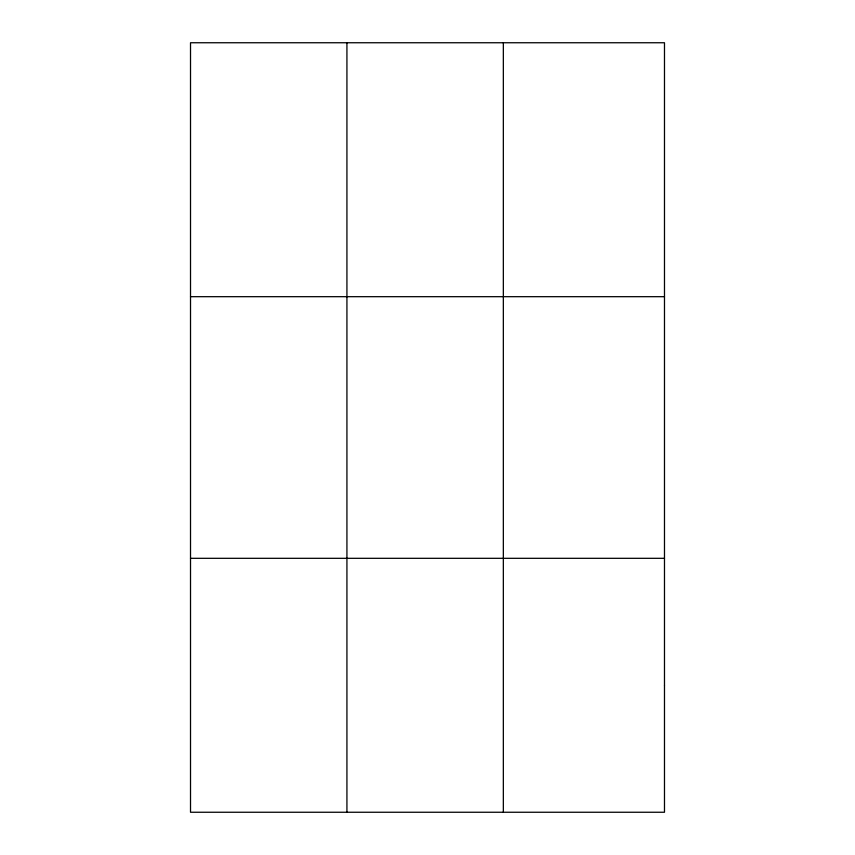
<?xml version="1.0" encoding="UTF-8"?>
<svg xmlns="http://www.w3.org/2000/svg" width="855" height="855" viewBox="0 0 855 855"><rect width="100%" height="100%" fill="white"/><g stroke="black" fill="none" stroke-linecap="round" stroke-linejoin="round"><path stroke-width="1.28" d="M346.927 812.25L346.927 42.75M503.339 812.25L503.339 42.75M190.515 296.685L664.485 296.685M190.515 558.315L664.485 558.315M664.485 685.283L664.485 812.25L190.515 812.25L190.515 42.75L664.485 42.75L664.485 685.283"/></g></svg>
